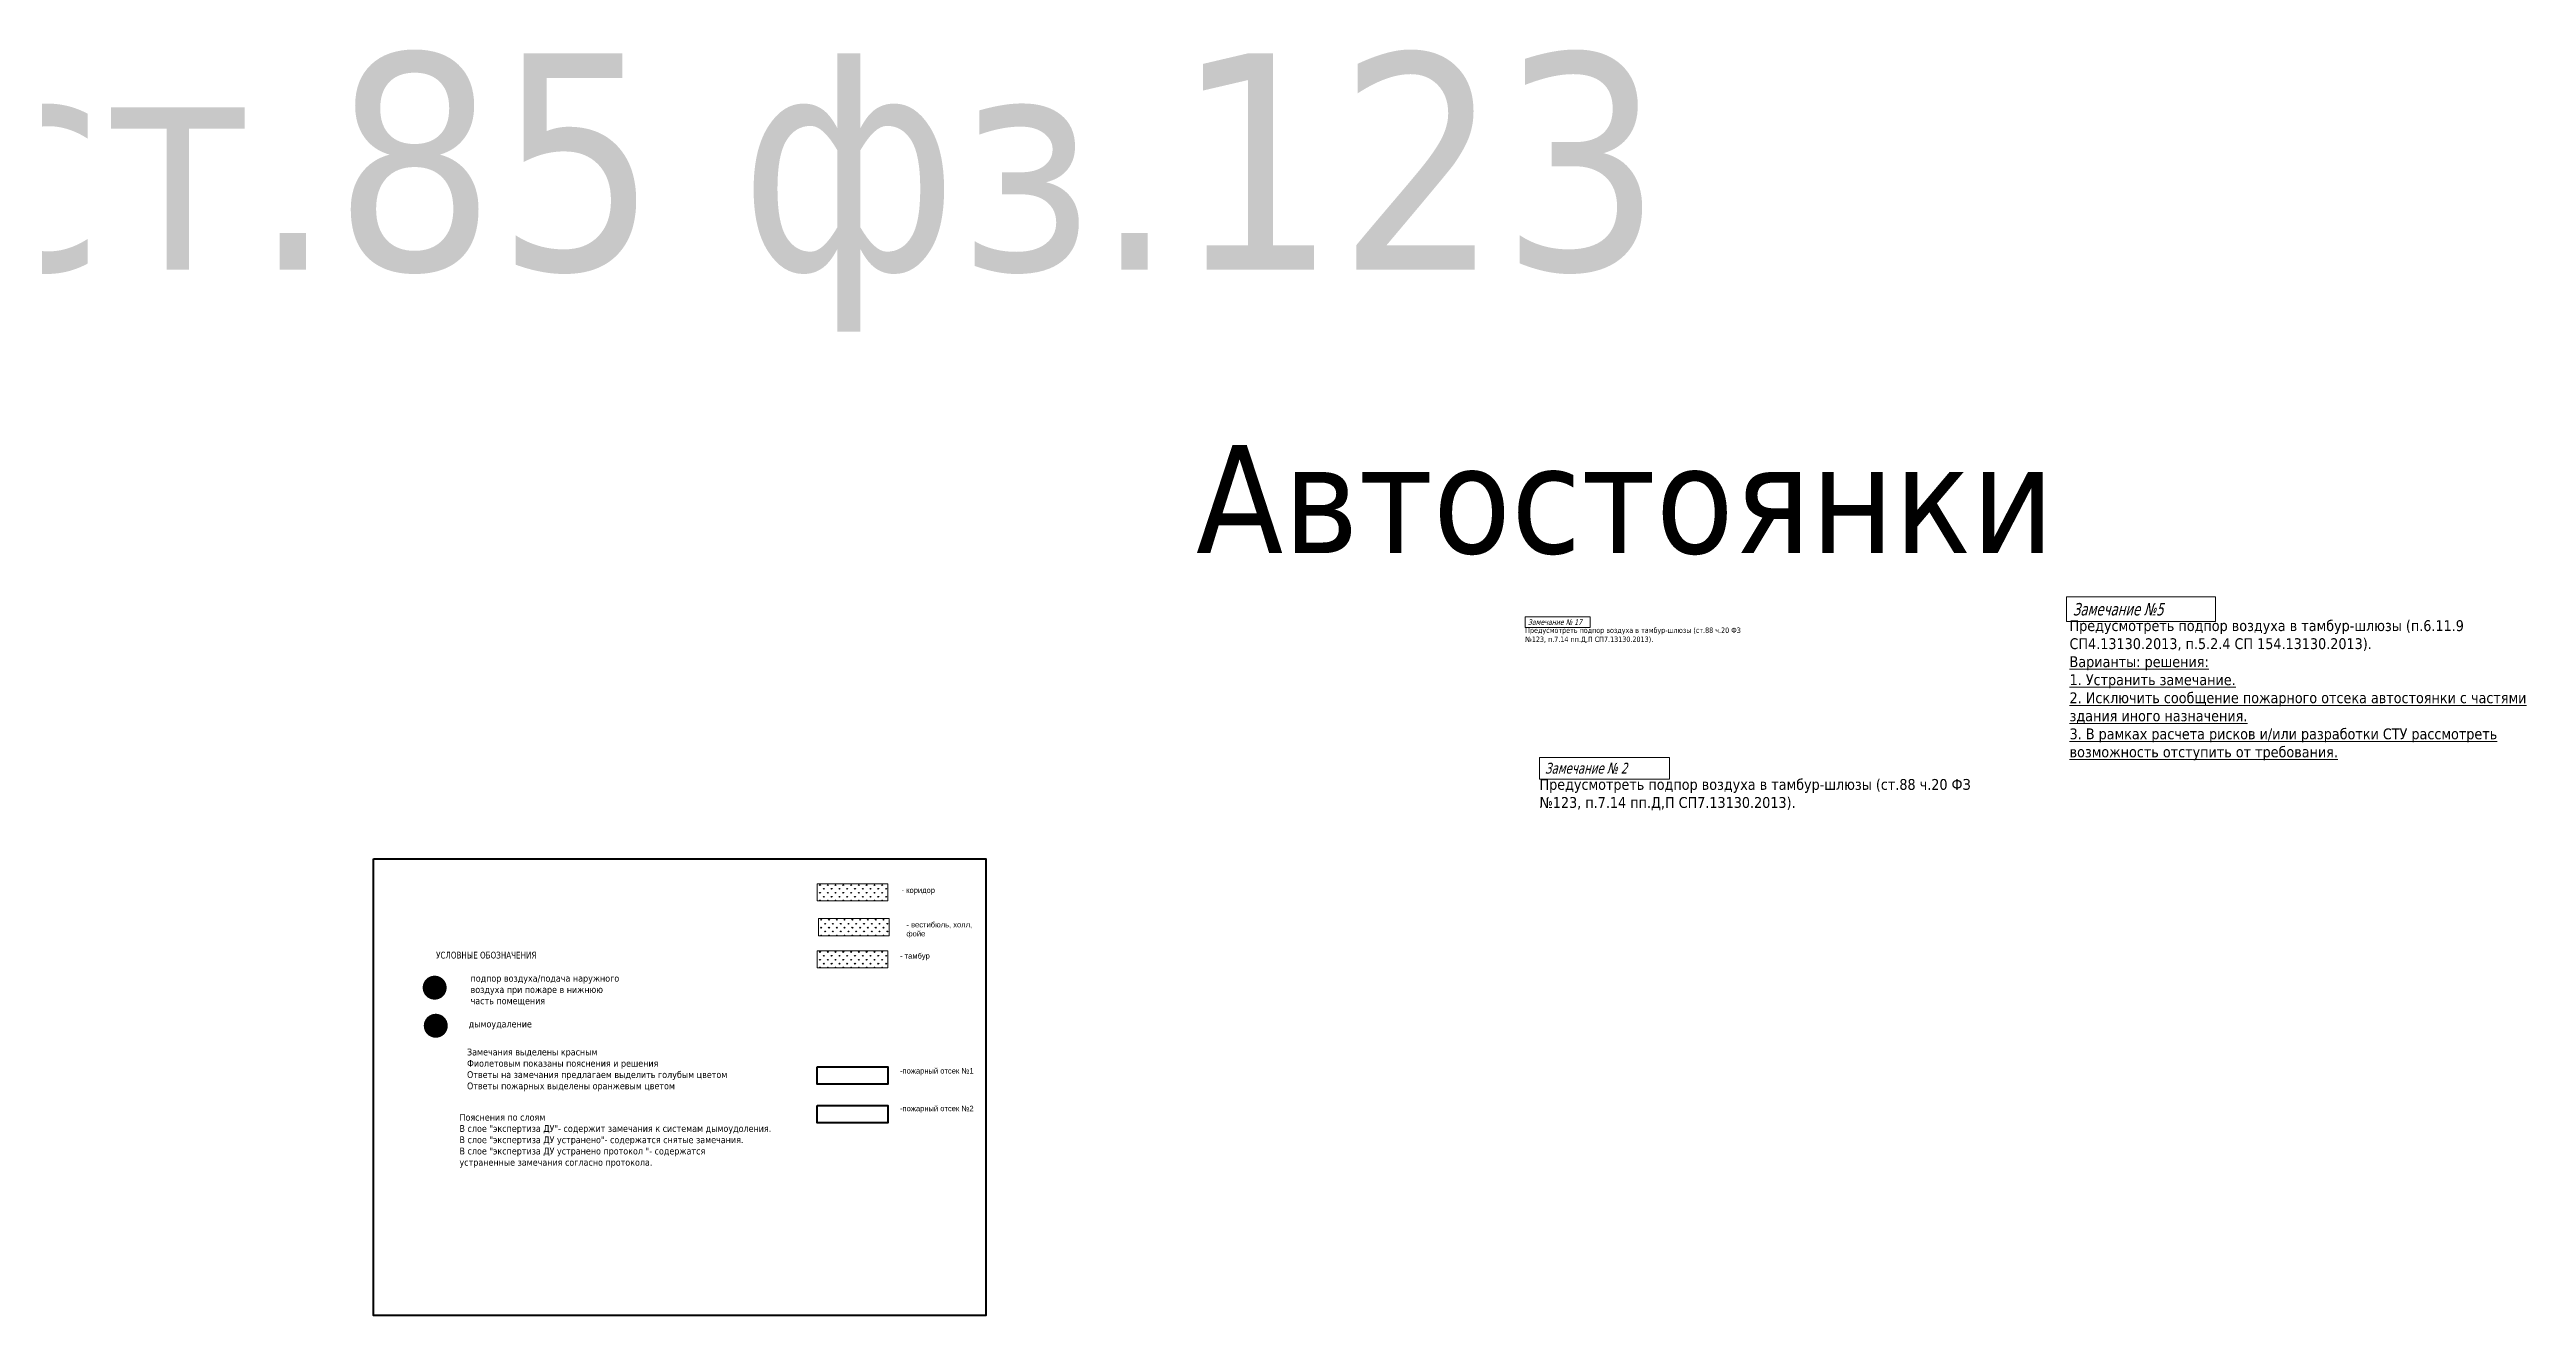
# Model space of a CAD drawing. Header units: millimetres. Extents: x -783640 to 8156175, y -1575894 to 1845315.
# Drawn here: x 47154 to 321709, y 616685 to 757100 of the extents above; entities that cross this region are included whole.
import ezdxf

# ---------------------------------------------------------------- set-up
doc = ezdxf.new("R2010")
doc.units = ezdxf.units.MM
for name, color, linetype, lineweight in [('экспертиза ДУ', 1, 'Continuous', 0), ('экспертиза ДУ пояснения', 6, 'Continuous', 0), ('экспертиза условные обозначения', 1, 'Continuous', 0)]:
    doc.layers.add(name, color=color, linetype=linetype, lineweight=lineweight)
doc.styles.get("Standard").update_dxf_attribs({"font": 'arial.ttf'})
doc.styles.add('ЭКСПЕРТИЗА', font='tahoma.ttf')

msp = doc.modelspace()

# ---------------------------------------------------------------- hatches: boundary and pattern name
at = {"layer": 'экспертиза условные обозначения', "lineweight": 0}
h = msp.add_hatch(dxfattribs=at)
h.set_pattern_fill('GRASS', color=3, scale=24, style=0)
h.set_pattern_definition([(90, (429547.23, 720853.92), (-431.0523, 431.0523), [114.3, -747.8046]), (45, (429547.23, 720853.9), (-431.0523, 431.0523), [114.3, -495.3]), (135, (429547.23, 720853.9), (-431.0523, -431.0523), [114.3, -495.3])])
h.paths.add_polyline_path([(132235, 664576), (140063, 664576), (140063, 662661), (132235, 662661)])
h = msp.add_hatch(dxfattribs=at)
h.set_pattern_fill('GRASS', color=6, scale=24, style=0)
h.set_pattern_definition([(90, (429690.58, 716986.3), (-431.0523, 431.0523), [114.3, -747.8046]), (45, (429690.6, 716986.3), (-431.0523, 431.0523), [114.3, -495.3]), (135, (429690.6, 716986.3), (-431.0523, -431.0523), [114.3, -495.3])])
h.paths.add_polyline_path([(132378, 660709), (140206, 660709), (140206, 658794), (132378, 658794)])
h = msp.add_hatch(dxfattribs=at)
h.set_pattern_fill('GRASS', color=4, scale=24, style=0)
h.set_pattern_definition([(90, (429547.23, 713426.52), (-431.0523, 431.0523), [114.3, -747.8046]), (45, (429547.23, 713426.5), (-431.0523, 431.0523), [114.3, -495.3]), (135, (429547.23, 713426.5), (-431.0523, -431.0523), [114.3, -495.3])])
h.paths.add_polyline_path([(132235, 657149), (140063, 657149), (140063, 655234), (132235, 655234)])
h = msp.add_hatch(color=5, dxfattribs=at)
edge = h.paths.add_edge_path()
edge.add_arc((89842, 653045), 1330, 0, 360)
h = msp.add_hatch(color=5, dxfattribs=at)
edge = h.paths.add_edge_path()
edge.add_arc((89842, 653045), 1330, 0, 360)
h = msp.add_hatch(color=30, dxfattribs=at)
edge = h.paths.add_edge_path()
edge.add_arc((89965, 648822), 1330, 0, 360)
h = msp.add_hatch(color=30, dxfattribs=at)
edge = h.paths.add_edge_path()
edge.add_arc((89965, 648822), 1330, 0, 360)

# ---------------------------------------------------------------- linework, layer by layer
at = {"layer": 'экспертиза ДУ', "color": 2, "lineweight": 0}
msp.add_lwpolyline([(270726, 696396), (287251, 696396), (287251, 693641), (270726, 693641), (270726, 696396)], dxfattribs=at)
at = {"layer": 'экспертиза ДУ', "elevation": 0}
for points in [[(210721, 694188), (217921, 694188), (217921, 692988), (210721, 692988), (210721, 694188)], [(212313, 678587), (226713, 678587), (226713, 676187), (212313, 676187), (212313, 678587)]]:
    msp.add_lwpolyline(points, dxfattribs=at)
at = {"layer": 'экспертиза условные обозначения', "lineweight": 50, "ltscale": 10000}
msp.add_lwpolyline([(83078, 667317), (150948, 667317), (150948, 616685), (83078, 616685)], close=True, dxfattribs=at)
msp.add_lwpolyline([(83078, 667317), (150948, 667317), (150948, 616685), (83078, 616685)], close=True, dxfattribs=at)
at = {"layer": 'экспертиза условные обозначения', "color": 3, "lineweight": 0}
msp.add_lwpolyline([(132235, 664576), (140063, 664576), (140063, 662661), (132235, 662661)], close=True, dxfattribs=at)
at = {"layer": 'экспертиза условные обозначения', "color": 6, "lineweight": 0}
msp.add_lwpolyline([(132378, 660709), (140206, 660709), (140206, 658794), (132378, 658794)], close=True, dxfattribs=at)
at = {"layer": 'экспертиза условные обозначения', "color": 4, "lineweight": 0}
msp.add_lwpolyline([(132235, 657149), (140063, 657149), (140063, 655234), (132235, 655234)], close=True, dxfattribs=at)
at = {"layer": 'экспертиза условные обозначения', "color": 4, "lineweight": 50}
msp.add_lwpolyline([(132235, 644252), (140063, 644252), (140063, 642337), (132235, 642337)], close=True, dxfattribs=at)
at = {"layer": 'экспертиза условные обозначения', "color": 2, "lineweight": 50}
msp.add_lwpolyline([(132235, 639987), (140063, 639987), (140063, 638072), (132235, 638072)], close=True, dxfattribs=at)

# ---------------------------------------------------------------- texts
at = {"layer": 'экспертиза ДУ', "color": 2, "lineweight": 0, "style": 'ЭКСПЕРТИЗА', "oblique": 14.99998, "width": 0.8}
msp.add_text('Замечание №5', height=1377.05, dxfattribs=at).set_placement((271415, 694330))
at = {"layer": 'экспертиза ДУ', "style": 'ЭКСПЕРТИЗА', "oblique": 14.99998, "width": 0.8}
for s, height, p in [('Замечание № 17', 600, (211021, 693288)), ('Замечание № 2', 1200, (212913, 676787))]:
    msp.add_text(s, height=height, dxfattribs=at).set_placement(p)
at = {"layer": 'экспертиза ДУ', "ltscale": 100, "attachment_point": 1, "style": 'ЭКСПЕРТИЗА'}
for insert, char_height, width in [((210721, 692988), 600, 26264.8), ((212313, 676187), 1200, 52529.61)]:
    msp.add_mtext('\\A1;Предусмотреть подпор воздуха в тамбур-шлюзы ({\\A0;ст.88 ч.20 ФЗ №123, п.7.14 пп.Д,П СП7.13130.2013}).', dxfattribs=dict(at, insert=insert, char_height=char_height, width=width))
at = {"layer": 'экспертиза ДУ', "color": 2, "lineweight": 0, "ltscale": 100, "insert": (271064, 693800), "char_height": 1200, "width": 55987.52, "attachment_point": 1, "style": 'ЭКСПЕРТИЗА'}
msp.add_mtext('Предусмотреть подпор воздуха в тамбур-шлюзы (п.6.11.9 СП4.13130.2013, п.5.2.4 СП 154.13130.2013).\\P{\\L\\C6;Варианты: решения: \\P1. Устранить замечание.\\P2. Исключить сообщение пожарного отсека автостоянки с частями здания иного назначения.\\P3. В рамках расчета рисков и/или разработки СТУ рассмотреть возможность отступить от требования.}', dxfattribs=at)
at = {"layer": 'экспертиза ДУ пояснения', "color": 2, "lineweight": 0, "attachment_point": 1, "style": 'ЭКСПЕРТИЗА'}
for s, insert, char_height, width in [('Подпор и ст.85 фз.123', (-110826, 756666, 0), 24000, 463047.58), ('\\A1;Автостоянки', (174228, 713238, 0), 12000, 324252.19)]:
    msp.add_mtext(s, dxfattribs=dict(at, insert=insert, char_height=char_height, width=width))
at = {"layer": 'экспертиза условные обозначения', "color": 1, "ltscale": 100, "char_height": 600, "width": 7827.33, "attachment_point": 1}
for s, insert in [('- коридор', (141600, 664154)), ('- вестибюль, холл, фойе', (142132, 660334)), ('- тамбур', (141429, 656874)), ('-пожарный отсек №1', (141429, 644121)), ('-пожарный отсек №2', (141429, 639947))]:
    msp.add_mtext(s, dxfattribs=dict(at, insert=insert))
at = {"layer": 'экспертиза условные обозначения', "ltscale": 100, "insert": (89998, 657030), "char_height": 750, "width": 59179.93, "attachment_point": 1, "style": 'ЭКСПЕРТИЗА'}
msp.add_mtext('\\W0.9;\\C9;УСЛОВНЫЕ ОБОЗНАЧЕНИЯ', dxfattribs=at)
at = {"layer": 'экспертиза условные обозначения', "color": 1, "ltscale": 100, "char_height": 750, "attachment_point": 1, "style": 'ЭКСПЕРТИЗА'}
for s, insert, width in [('подпор воздуха/подача наружного воздуха при пожаре в нижнюю часть помещения ', (93824, 654461), 16925.33), ('дымоудаление  ', (93611, 649387), 16494.29), ('Замечания выделены красным\\P\\C6;Фиолетовым показаны пояснения и решения\\C2;\\P\\C4;Ответы на замечания предлагаем выделить голубым цветом\\P\\C30;Ответы пожарных выделены оранжевым цветом', (93431, 646279), 32892.61), ('{\\C7;Пояснения по слоям\\P}В слое "экспертиза ДУ"- содержит замечания к системам дымоудоления.\\P{\\C3;В слое "экспертиза ДУ устранено"- содержатся снятые замечания.\\PВ слое "экспертиза ДУ устранено протокол "- содержатся устраненные замечания согласно протокола.}', (92599, 639049), 32892.61)]:
    msp.add_mtext(s, dxfattribs=dict(at, insert=insert, width=width))

doc.saveas('drawing.dxf')
